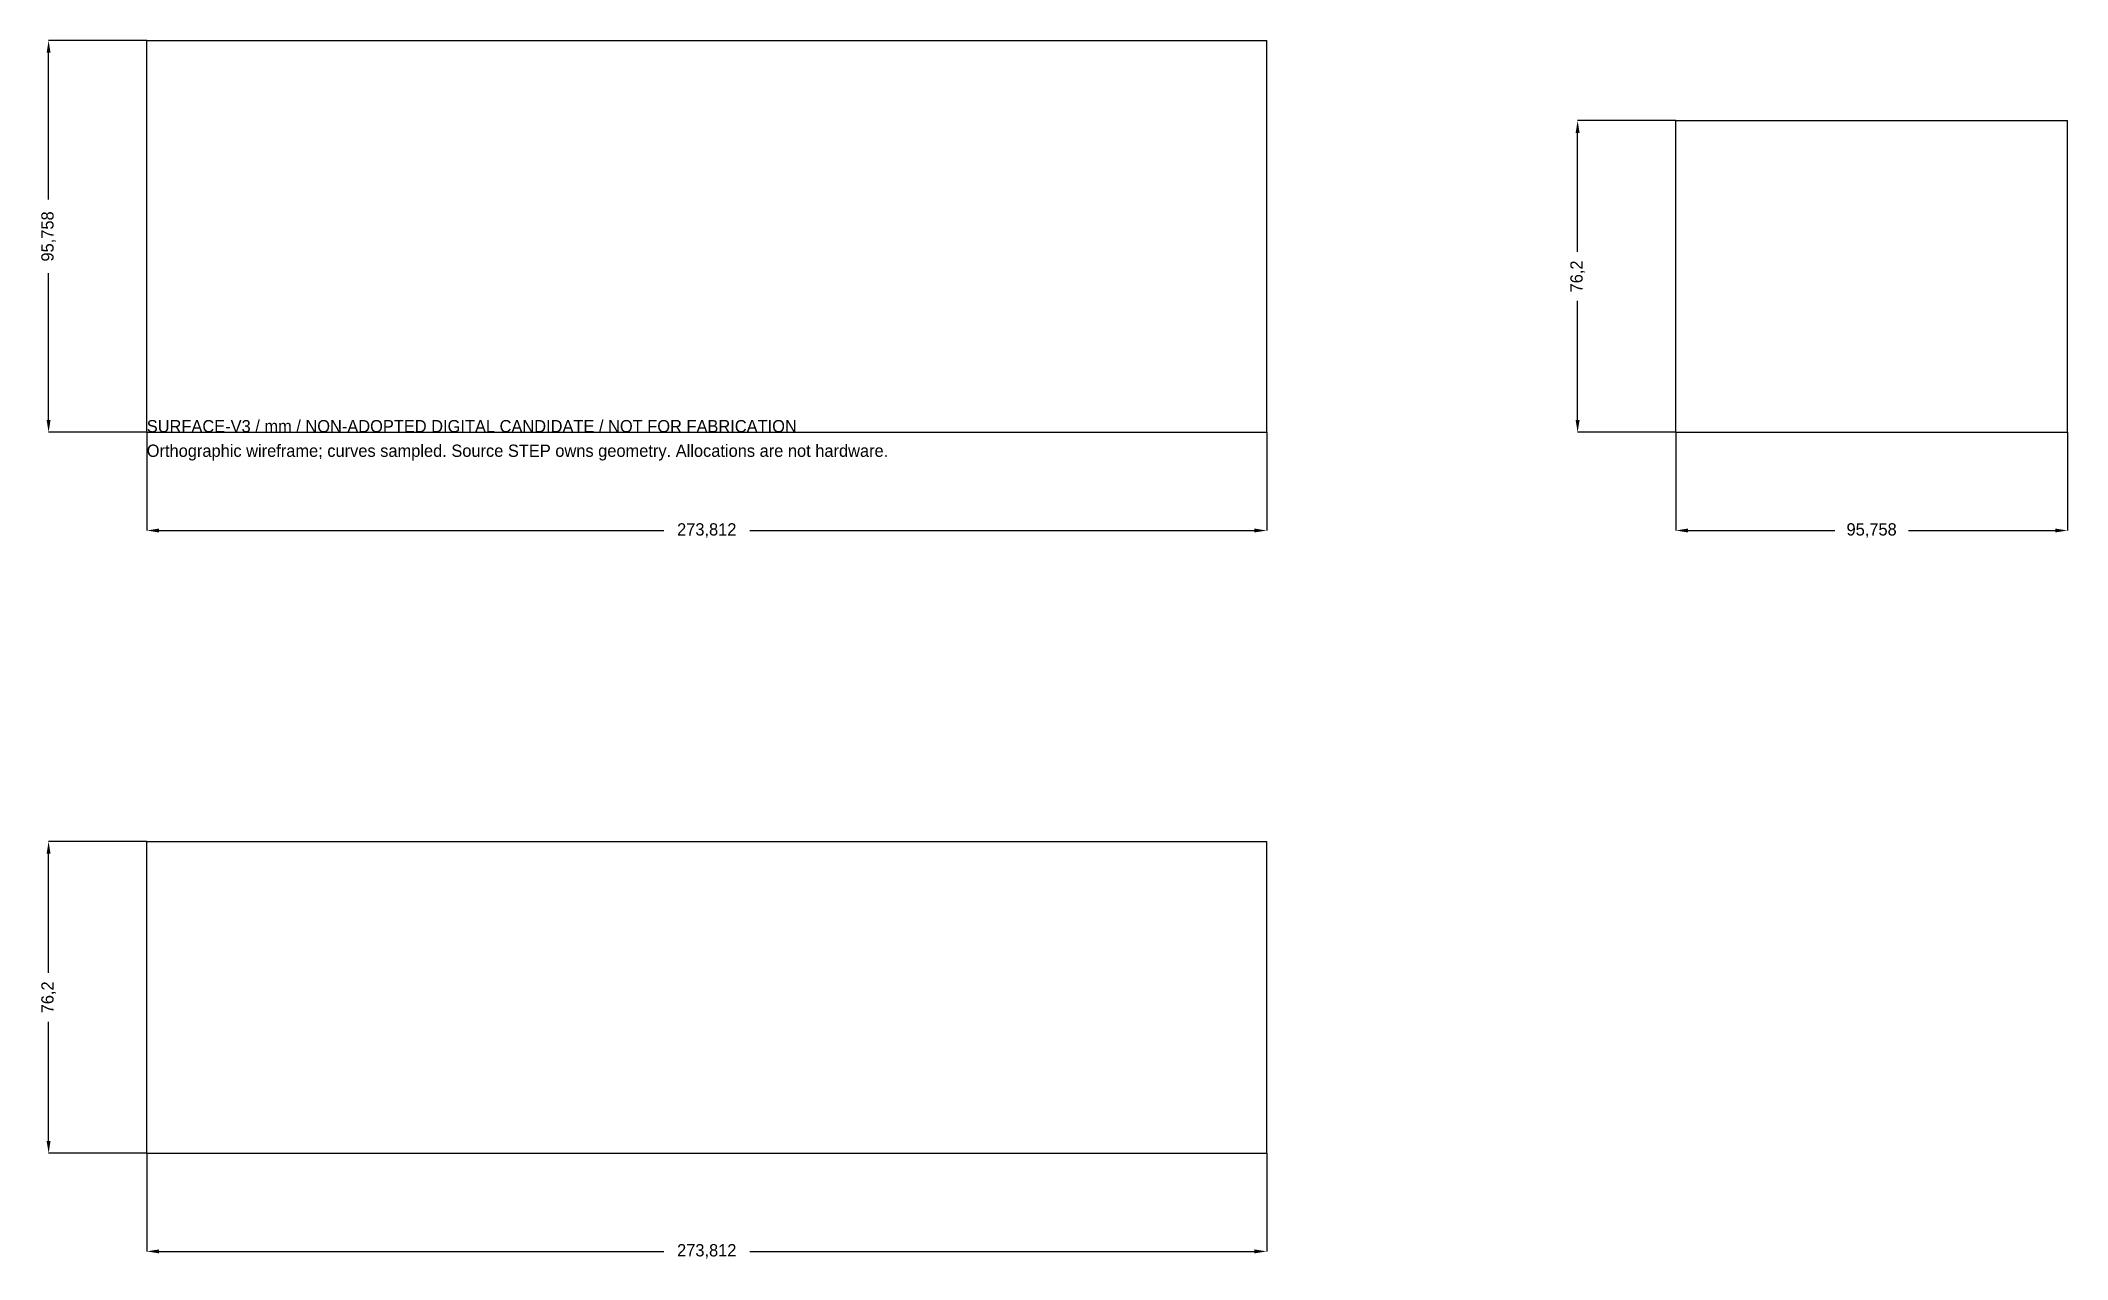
# Model space of a CAD drawing. Header units: millimetres. Extents: x -26 to 470, y -202 to 96.
import ezdxf

# ---------------------------------------------------------------- set-up
doc = ezdxf.new("R2010")
doc.units = ezdxf.units.MM
for name, color, linetype in [('DIMENSIONS', 7, 'Continuous'), ('NOTES', 7, 'Continuous'), ('XY', 7, 'Continuous'), ('XZ', 7, 'Continuous'), ('YZ', 7, 'Continuous')]:
    doc.layers.add(name, color=color, linetype=linetype)
doc.dimstyles.get("Standard").update_dxf_attribs({"dimtxt": 2.5, "dimasz": 2.5, "dimexe": 1.25, "dimexo": 0.625, "dimtad": 1, "dimcen": 2.5, "dimazin": 3, "dimtfac": 1, "dimtmove": 0, "dimatfit": 3})

# ---------------------------------------------------------------- blocks, each defined once
blk = doc.blocks.new('_CLOSEDFILLED')
at = {"color": 0, "linetype": 'BYBLOCK'}
blk.add_solid([(-1, 0.16), (0, 0), (-1, -0.16)], dxfattribs=at)
blk = doc.blocks.new('*D1')
for p, q in [((0, 0), (0, -24)), ((273.812, 0), (273.812, -24)), ((3, -24), (126.406, -24)), ((147.406, -24), (270.812, -24))]:
    blk.add_line(p, q)
at = {"layer": 'Defpoints'}
for p in [(0, 0), (273.812, 0), (0, -24)]:
    blk.add_point(p, dxfattribs=at)
at = {"layer": 'DIMENSIONS', "xscale": 3, "yscale": 3, "rotation": 180}
blk.add_blockref('_CLOSEDFILLED', (0, -24), dxfattribs=at)
at = {"layer": 'DIMENSIONS', "xscale": 3, "yscale": 3}
blk.add_blockref('_CLOSEDFILLED', (273.812, -24), dxfattribs=at)
at = {"layer": 'DIMENSIONS', "insert": (136.906, -24), "char_height": 3, "attachment_point": 5}
blk.add_mtext('273,812', dxfattribs=at)
blk = doc.blocks.new('*D2')
for p, q in [((0, 95.758), (-24, 95.758)), ((-24, 56.879), (-24, 92.758)), ((-24, 3), (-24, 38.879)), ((0, 0), (-24, 0))]:
    blk.add_line(p, q)
at = {"layer": 'Defpoints'}
for p in [(0, 95.758), (-24, 0), (0, 0)]:
    blk.add_point(p, dxfattribs=at)
at = {"layer": 'DIMENSIONS', "xscale": 3, "yscale": 3}
for p, rotation in [((-24, 95.758), 90), ((-24, 0), 270)]:
    blk.add_blockref('_CLOSEDFILLED', p, dxfattribs=dict(at, rotation=rotation))
at = {"layer": 'DIMENSIONS', "insert": (-24, 47.879), "char_height": 3, "attachment_point": 5, "rotation": 90}
blk.add_mtext('95,758', dxfattribs=at)
blk = doc.blocks.new('*D3')
for p, q in [((0, -176.2), (0, -200.2)), ((273.812, -176.2), (273.812, -200.2)), ((3, -200.2), (126.406, -200.2)), ((147.406, -200.2), (270.812, -200.2))]:
    blk.add_line(p, q)
at = {"layer": 'Defpoints'}
for p in [(0, -176.2), (273.812, -176.2), (0, -200.2)]:
    blk.add_point(p, dxfattribs=at)
at = {"layer": 'DIMENSIONS', "xscale": 3, "yscale": 3, "rotation": 180}
blk.add_blockref('_CLOSEDFILLED', (0, -200.2), dxfattribs=at)
at = {"layer": 'DIMENSIONS', "xscale": 3, "yscale": 3}
blk.add_blockref('_CLOSEDFILLED', (273.812, -200.2), dxfattribs=at)
at = {"layer": 'DIMENSIONS', "insert": (136.906, -200.2), "char_height": 3, "attachment_point": 5}
blk.add_mtext('273,812', dxfattribs=at)
blk = doc.blocks.new('*D4')
for p, q in [((0, -100), (-24, -100)), ((-24, -132.1), (-24, -103)), ((-24, -173.2), (-24, -144.1)), ((0, -176.2), (-24, -176.2))]:
    blk.add_line(p, q)
at = {"layer": 'Defpoints'}
for p in [(0, -100), (-24, -176.2), (0, -176.2)]:
    blk.add_point(p, dxfattribs=at)
at = {"layer": 'DIMENSIONS', "xscale": 3, "yscale": 3}
for p, rotation in [((-24, -100), 90), ((-24, -176.2), 270)]:
    blk.add_blockref('_CLOSEDFILLED', p, dxfattribs=dict(at, rotation=rotation))
at = {"layer": 'DIMENSIONS', "insert": (-24, -138.1), "char_height": 3, "attachment_point": 5, "rotation": 90}
blk.add_mtext('76,2', dxfattribs=at)
blk = doc.blocks.new('*D5')
for p, q in [((373.812, 0), (373.812, -24)), ((469.57, 0), (469.57, -24)), ((376.812, -24), (412.691, -24)), ((430.691, -24), (466.57, -24))]:
    blk.add_line(p, q)
at = {"layer": 'Defpoints'}
for p in [(373.812, 0), (469.57, 0), (373.812, -24)]:
    blk.add_point(p, dxfattribs=at)
at = {"layer": 'DIMENSIONS', "xscale": 3, "yscale": 3, "rotation": 180}
blk.add_blockref('_CLOSEDFILLED', (373.812, -24), dxfattribs=at)
at = {"layer": 'DIMENSIONS', "xscale": 3, "yscale": 3}
blk.add_blockref('_CLOSEDFILLED', (469.57, -24), dxfattribs=at)
at = {"layer": 'DIMENSIONS', "insert": (421.691, -24), "char_height": 3, "attachment_point": 5}
blk.add_mtext('95,758', dxfattribs=at)
blk = doc.blocks.new('*D6')
for p, q in [((373.812, 76.2), (349.812, 76.2)), ((349.812, 44.1), (349.812, 73.2)), ((349.812, 3), (349.812, 32.1)), ((373.812, 0), (349.812, 0))]:
    blk.add_line(p, q)
at = {"layer": 'Defpoints'}
for p in [(373.812, 76.2), (349.812, 0), (373.812, 0)]:
    blk.add_point(p, dxfattribs=at)
at = {"layer": 'DIMENSIONS', "xscale": 3, "yscale": 3}
for p, rotation in [((349.812, 76.2), 90), ((349.812, 0), 270)]:
    blk.add_blockref('_CLOSEDFILLED', p, dxfattribs=dict(at, rotation=rotation))
at = {"layer": 'DIMENSIONS', "insert": (349.812, 38.1), "char_height": 3, "attachment_point": 5, "rotation": 90}
blk.add_mtext('76,2', dxfattribs=at)

msp = doc.modelspace()

# ---------------------------------------------------------------- linework, layer by layer
at = {"layer": 'XY'}
for points in [[(0, 0), (0, 95.758)], [(0, 0), (0, 95.758)], [(0, 95.758), (273.812, 95.758)], [(0, 95.758), (273.812, 95.758)], [(273.812, 0), (273.812, 95.758)], [(273.812, 0), (273.812, 95.758)], [(0, 0), (273.812, 0)], [(0, 0), (273.812, 0)]]:
    msp.add_lwpolyline(points, dxfattribs=at)
at = {"layer": 'XZ'}
for points in [[(0, -176.2), (0, -100)], [(0, -176.2), (0, -100)], [(0, -100), (273.812, -100)], [(0, -100), (273.812, -100)], [(273.812, -176.2), (273.812, -100)], [(273.812, -176.2), (273.812, -100)], [(0, -176.2), (273.812, -176.2)], [(0, -176.2), (273.812, -176.2)]]:
    msp.add_lwpolyline(points, dxfattribs=at)
at = {"layer": 'YZ'}
for points in [[(373.812, 0), (373.812, 76.2)], [(373.812, 76.2), (469.57, 76.2)], [(373.812, 0), (373.812, 76.2)], [(373.812, 76.2), (469.57, 76.2)], [(469.57, 0), (469.57, 76.2)], [(469.57, 0), (469.57, 76.2)], [(373.812, 0), (469.57, 0)], [(373.812, 0), (469.57, 0)]]:
    msp.add_lwpolyline(points, dxfattribs=at)

# ---------------------------------------------------------------- texts
at = {"layer": 'NOTES'}
for s, p in [('SURFACE-V3 / mm / NON-ADOPTED DIGITAL CANDIDATE / NOT FOR FABRICATION', (0, 0)), ('Orthographic wireframe; curves sampled. Source STEP owns geometry. Allocations are not hardware.', (0, -6))]:
    msp.add_text(s, height=3, dxfattribs=at).set_placement(p)

# ---------------------------------------------------------------- dimensions: what is measured, and where the dimension line sits
at = {"layer": 'DIMENSIONS'}
for base, p1, p2, picture, middle in [((-24, 0), (0, 0), (0, 95.758), '*D2', (-24, 47.879)), ((349.812, 0), (373.812, 0), (373.812, 76.2), '*D6', (349.812, 38.1)), ((-24, -176.2), (0, -176.2), (0, -100), '*D4', (-24, -138.1))]:
    dim = msp.add_linear_dim(base=base, p1=p1, p2=p2, angle=90, dimstyle='Standard', override={"dimtxt": 3, "dimasz": 3, "dimdec": 3}, dxfattribs=at)
    dim.commit()
    dim.dimension.update_dxf_attribs({"geometry": picture, "text_midpoint": middle})
for base, p1, p2, picture, middle in [((0, -24), (0, 0), (273.812, 0), '*D1', (136.906, -24)), ((373.812, -24), (373.812, 0), (469.57, 0), '*D5', (421.691, -24)), ((0, -200.2), (0, -176.2), (273.812, -176.2), '*D3', (136.906, -200.2))]:
    dim = msp.add_linear_dim(base=base, p1=p1, p2=p2, dimstyle='Standard', override={"dimtxt": 3, "dimasz": 3, "dimdec": 3}, dxfattribs=at)
    dim.commit()
    dim.dimension.update_dxf_attribs({"geometry": picture, "text_midpoint": middle})

doc.saveas('drawing.dxf')
